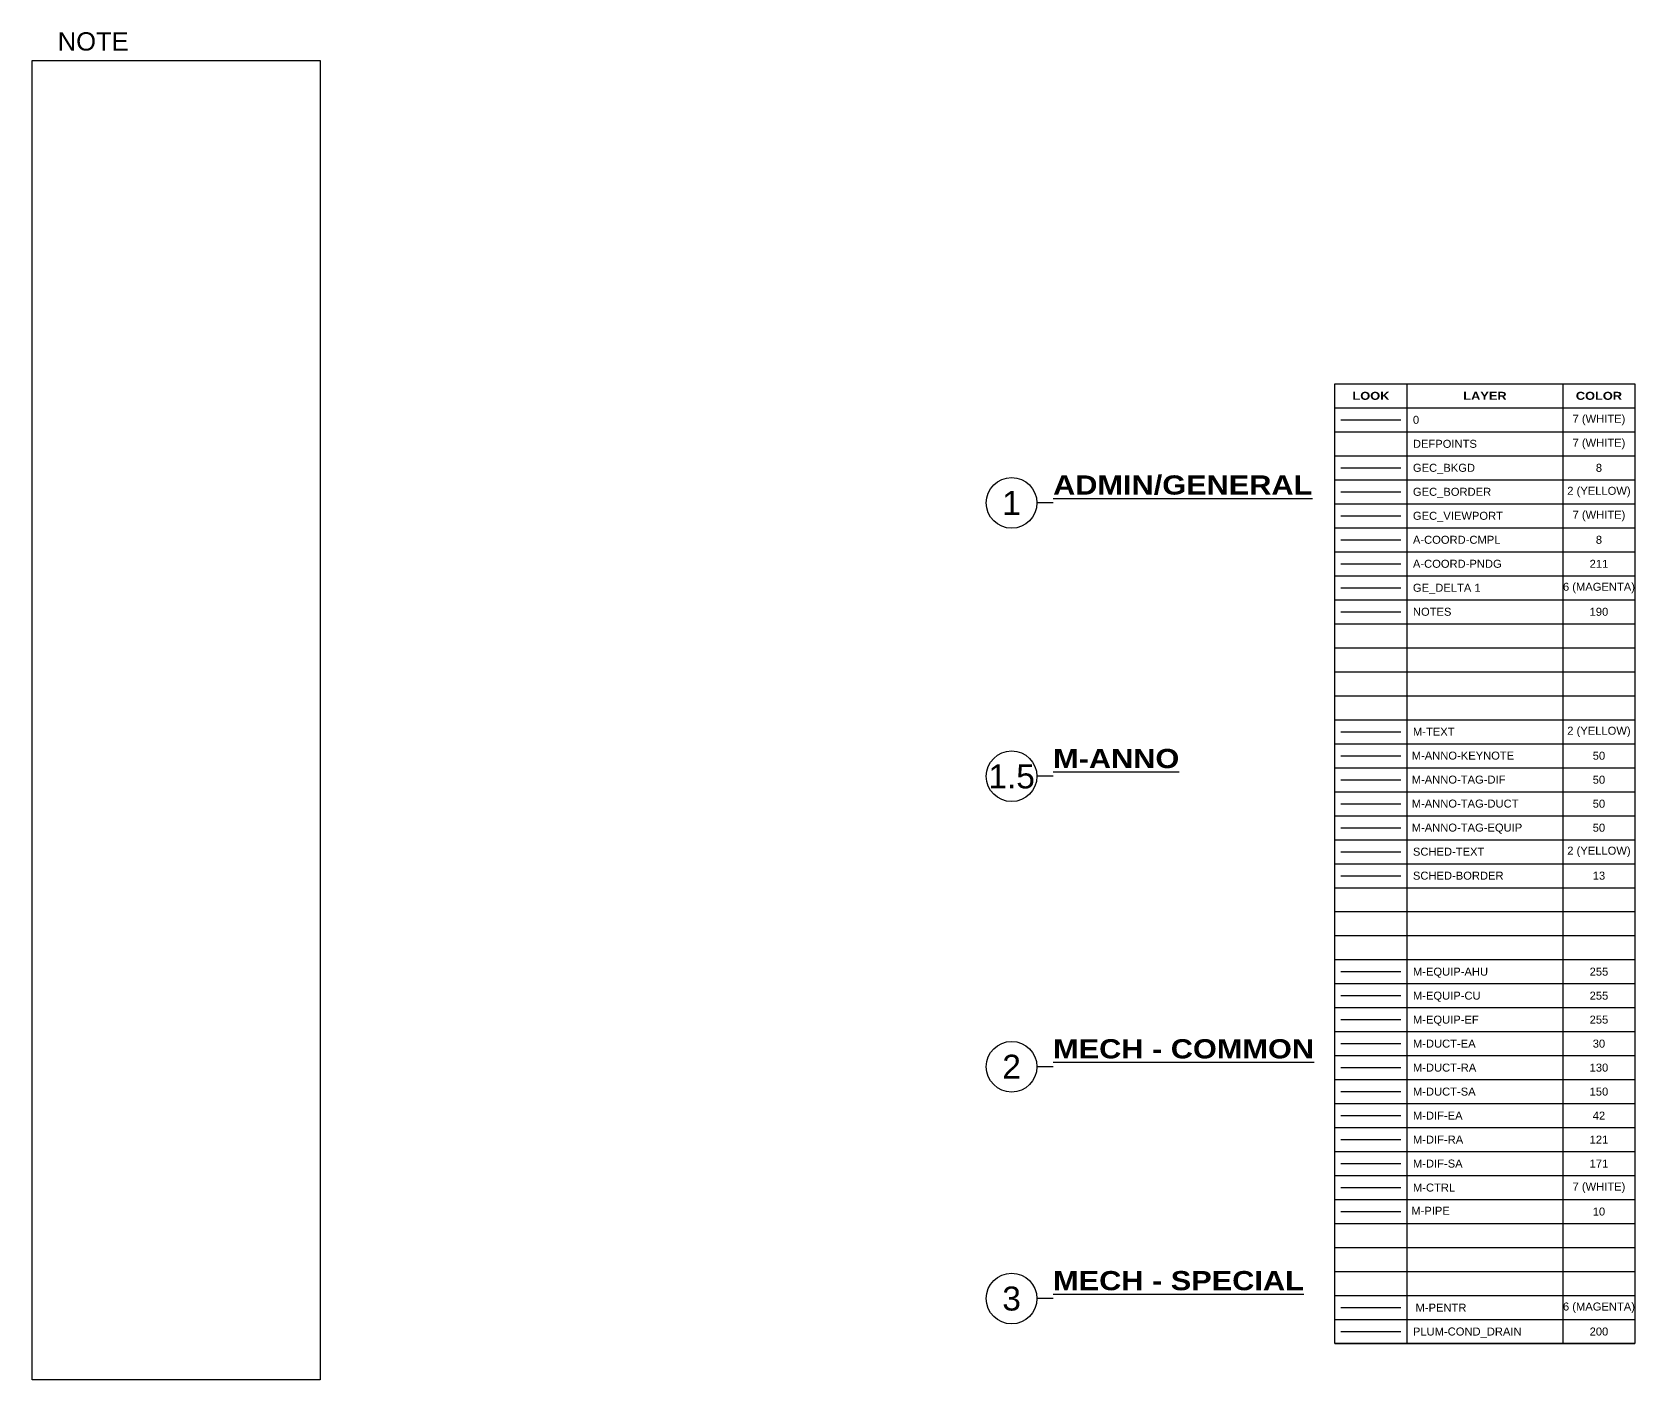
# Model space of a CAD drawing. Extents: x -1303 to 3769, y -1333 to 5867.
# Drawn here: x -1303 to 300, y -996 to 352 of the extents above; entities that cross this region are included whole.
import ezdxf
from ezdxf.enums import TextEntityAlignment as Align

# ---------------------------------------------------------------- set-up
doc = ezdxf.new("R2010")
doc.units = 0
doc.header["$LTSCALE"] = 24
doc.header["$MEASUREMENT"] = 0
for name, color, linetype in [('A-COORD-CMPL', 8, 'Continuous'), ('A-COORD-PNDG', 211, 'Continuous'), ('GE_DELTA 1', 6, 'Continuous'), ('GEC_BKGD', 8, 'Continuous'), ('GEC_BORDER', 2, 'Continuous'), ('M-ANNO-KEYNOTE', 50, 'Continuous'), ('M-ANNO-TAG-DIF', 50, 'Continuous'), ('M-ANNO-TAG-DUCT', 50, 'Continuous'), ('M-ANNO-TAG-EQUIP', 50, 'Continuous'), ('M-CTRL', 7, 'Continuous'), ('M-DIF-EA', 42, 'Continuous'), ('M-DIF-RA', 121, 'Continuous'), ('M-DIF-SA', 171, 'Continuous'), ('M-DUCT-RA', 130, 'Continuous'), ('M-DUCT-SA', 150, 'Continuous'), ('M-EQUIP-AHU', 255, 'Continuous'), ('M-EQUIP-CU', 255, 'Continuous'), ('M-EQUIP-EF', 255, 'Continuous'), ('M-PENTR', 6, 'Continuous'), ('M-PIPE', 10, 'Continuous'), ('M-TEXT', 2, 'Continuous'), ('PLUM-COND_DRAIN', 200, 'Condensate_Drain'), ('SCHED-BORDER', 13, 'Continuous'), ('SCHED-TEXT', 2, 'Continuous')]:
    doc.layers.add(name, color=color, linetype=linetype)
for name, color, linetype, plot in [('CORE', 4, 'Continuous', False), ('GEC_VIEWPORT', 7, 'Continuous', False), ('Notes', 190, 'Continuous', False)]:
    doc.layers.add(name, color=color, linetype=linetype, plot=plot)
doc.layers.add('M-DUCT-EA', color=30, linetype='Continuous', lineweight=30)
doc.styles.add('ARC-TEXT', font='arial.ttf', dxfattribs={"width": 0.86, "height": 4.5})
doc.styles.add('Arial', font='arial.ttf')
doc.styles.add('Arial Black', font='ariblk.ttf')
doc.styles.get("Standard").update_dxf_attribs({"font": 'arial.ttf'})
doc.linetypes.add('Condensate_Drain', pattern='A,3.1,-0.25,["CD",Standard,S=0.1,R=0,X=-0.12585,Y=-0.05],-0.165', length=3.515)

# ---------------------------------------------------------------- blocks, each defined once
blk = doc.blocks.new('Drawing Title')
blk.add_line((0, -0.027), (-0.169, -0.027))
blk.add_circle((-0.432, -0.027), 0.264)
at = {"flags": 4}
for tag, p, height, style in [('%%UTITLE', (0, 0.059), 0.2, 'Arial Black'), ('SCALE', (0, -0.213), 0.1, 'Arial')]:
    blk.add_attdef(tag, p, '', height=height, dxfattribs=dict(at, style=style))
at = {"style": 'Arial', "flags": 4}
blk.add_attdef('#', text='', height=0.25, dxfattribs=at).set_placement((-0.432, -0.027), align=Align.MIDDLE_CENTER)

msp = doc.modelspace()

# ---------------------------------------------------------------- linework, layer by layer
for p, q in [((72, 0), (72, -960)), ((228, 0), (228, -960)), ((0, -24), (300, -24)), ((0, -48), (300, -48)), ((6, -36), (66, -36)), ((0, -72), (300, -72)), ((0, -96), (300, -96)), ((0, -120), (300, -120)), ((0, -144), (300, -144)), ((0, -168), (300, -168)), ((0, -192), (300, -192)), ((0, -216), (300, -216)), ((0, -240), (300, -240)), ((0, -264), (300, -264)), ((0, -288), (300, -288)), ((0, -312), (300, -312)), ((0, -336), (300, -336)), ((0, -360), (300, -360)), ((0, -384), (300, -384)), ((0, -408), (300, -408)), ((0, -432), (300, -432)), ((0, -456), (300, -456)), ((0, -480), (300, -480)), ((0, -504), (300, -504)), ((0, -528), (300, -528)), ((0, -552), (300, -552)), ((0, -576), (300, -576)), ((0, -600), (300, -600)), ((0, -624), (300, -624)), ((0, -648), (300, -648)), ((0, -672), (300, -672)), ((0, -696), (300, -696)), ((0, -720), (300, -720)), ((0, -744), (300, -744)), ((0, -768), (300, -768)), ((0, -792), (300, -792)), ((0, -816), (300, -816)), ((0, -840), (300, -840)), ((0, -864), (300, -864)), ((0, -888), (300, -888)), ((0, -912), (300, -912)), ((0, -936), (300, -936)), ((0, -960), (300, -960))]:
    msp.add_line(p, q)
msp.add_lwpolyline([(0, 0), (300, 0), (300, -960), (0, -960)], close=True)
at = {"layer": 'A-COORD-CMPL'}
msp.add_line((6, -156), (66, -156), dxfattribs=at)
at = {"layer": 'A-COORD-PNDG'}
msp.add_line((6, -180), (66, -180), dxfattribs=at)
at = {"layer": 'CORE', "color": 3}
msp.add_lwpolyline([(-1302.8, 323.6), (-1014.8, 323.6), (-1014.8, -996.4), (-1302.8, -996.4), (-1302.8, 323.6)], dxfattribs=at)
at = {"layer": 'GE_DELTA 1'}
msp.add_line((6, -204), (66, -204), dxfattribs=at)
at = {"layer": 'GEC_BKGD'}
msp.add_line((6, -84), (66, -84), dxfattribs=at)
at = {"layer": 'GEC_BORDER'}
msp.add_line((6, -108), (66, -108), dxfattribs=at)
at = {"layer": 'GEC_VIEWPORT'}
msp.add_line((6, -132), (66, -132), dxfattribs=at)
at = {"layer": 'M-ANNO-KEYNOTE'}
msp.add_line((6, -372), (66, -372), dxfattribs=at)
at = {"layer": 'M-ANNO-TAG-DIF'}
msp.add_line((6, -396), (66, -396), dxfattribs=at)
at = {"layer": 'M-ANNO-TAG-DUCT'}
msp.add_line((6, -420), (66, -420), dxfattribs=at)
at = {"layer": 'M-ANNO-TAG-EQUIP'}
msp.add_line((6, -444), (66, -444), dxfattribs=at)
at = {"layer": 'M-CTRL'}
msp.add_line((6, -804), (66, -804), dxfattribs=at)
at = {"layer": 'M-DIF-EA'}
msp.add_line((6, -732), (66, -732), dxfattribs=at)
at = {"layer": 'M-DIF-RA'}
msp.add_line((6, -756), (66, -756), dxfattribs=at)
at = {"layer": 'M-DIF-SA'}
msp.add_line((6, -780), (66, -780), dxfattribs=at)
at = {"layer": 'M-DUCT-EA'}
msp.add_line((6, -660), (66, -660), dxfattribs=at)
at = {"layer": 'M-DUCT-RA'}
msp.add_line((6, -684), (66, -684), dxfattribs=at)
at = {"layer": 'M-DUCT-SA'}
msp.add_line((6, -708), (66, -708), dxfattribs=at)
at = {"layer": 'M-EQUIP-AHU'}
msp.add_line((6, -588), (66, -588), dxfattribs=at)
at = {"layer": 'M-EQUIP-CU'}
msp.add_line((6, -612), (66, -612), dxfattribs=at)
at = {"layer": 'M-EQUIP-EF'}
msp.add_line((6, -636), (66, -636), dxfattribs=at)
at = {"layer": 'M-PENTR'}
msp.add_line((6, -924), (66, -924), dxfattribs=at)
at = {"layer": 'M-PIPE', "linetype": 'Continuous'}
msp.add_line((6, -828), (66, -828), dxfattribs=at)
at = {"layer": 'M-TEXT'}
msp.add_line((6, -348), (66, -348), dxfattribs=at)
at = {"layer": 'Notes'}
msp.add_line((6, -228), (66, -228), dxfattribs=at)
at = {"layer": 'PLUM-COND_DRAIN'}
msp.add_line((6, -948), (66, -948), dxfattribs=at)
at = {"layer": 'SCHED-BORDER'}
msp.add_line((6, -492), (66, -492), dxfattribs=at)
at = {"layer": 'SCHED-TEXT'}
msp.add_line((6, -468), (66, -468), dxfattribs=at)

# ---------------------------------------------------------------- block references
at = {"layer": 'M-TEXT'}
ref = msp.add_blockref('Drawing Title', (-281.8, -116.5), dxfattribs=dict(at, xscale=96, yscale=96, zscale=96))
ref.add_attrib('#', '1', dxfattribs={"layer": '0', "height": 24, "style": 'Arial'}).set_placement((-323.3, -119.1), align=Align.MIDDLE_CENTER)
ref.add_attrib('%%UTITLE', '%%UADMIN/GENERAL', (-281.8, -110.8), dxfattribs={"layer": '0', "height": 19.2, "style": 'Arial Black'})
ref = msp.add_blockref('Drawing Title', (-281.8, -390), dxfattribs=dict(at, xscale=96, yscale=96, zscale=96))
ref.add_attrib('#', '1.5', dxfattribs={"layer": '0', "height": 24, "style": 'Arial'}).set_placement((-323.3, -392.7), align=Align.MIDDLE_CENTER)
ref.add_attrib('%%UTITLE', '%%UM-ANNO', (-281.8, -384.4), dxfattribs={"layer": '0', "height": 19.2, "style": 'Arial Black'})
ref = msp.add_blockref('Drawing Title', (-281.8, -680.5), dxfattribs=dict(at, xscale=96, yscale=96, zscale=96))
ref.add_attrib('#', '2', dxfattribs={"layer": '0', "height": 24, "style": 'Arial'}).set_placement((-323.3, -683.1), align=Align.MIDDLE_CENTER)
ref.add_attrib('%%UTITLE', '%%UMECH - COMMON', (-281.8, -674.8), dxfattribs={"layer": '0', "height": 19.2, "style": 'Arial Black'})
ref = msp.add_blockref('Drawing Title', (-281.8, -912.4), dxfattribs=dict(at, xscale=96, yscale=96, zscale=96))
ref.add_attrib('#', '3', dxfattribs={"layer": '0', "height": 24, "style": 'Arial'}).set_placement((-323.3, -915), align=Align.MIDDLE_CENTER)
ref.add_attrib('%%UTITLE', '%%UMECH - SPECIAL', (-281.8, -906.7), dxfattribs={"layer": '0', "height": 19.2, "style": 'Arial Black'})

# ---------------------------------------------------------------- texts
at = {"layer": 'CORE', "color": 6, "style": 'ARC-TEXT'}
msp.add_text('NOTE', height=18.28, dxfattribs=at).set_placement((-1277.1, 333.4))
at = {"layer": 'M-TEXT', "color": 1, "style": 'Arial Black'}
for s, p in [('LOOK', (36, -12)), ('LAYER', (150, -12)), ('COLOR', (264, -12))]:
    msp.add_text(s, height=8, dxfattribs=at).set_placement(p, align=Align.MIDDLE)
at = {"layer": 'M-TEXT', "style": 'Arial'}
for s, p in [('0', (78, -36)), ('DEFPOINTS', (78, -60)), ('GEC_BKGD', (78, -84)), ('GEC_BORDER', (78, -108)), ('GEC_VIEWPORT', (78, -132)), ('A-COORD-CMPL', (78, -156)), ('A-COORD-PNDG', (78, -180)), ('GE_DELTA 1', (78, -204)), ('NOTES', (78, -228)), ('M-TEXT', (78, -348)), ('SCHED-TEXT', (78, -468)), ('SCHED-BORDER', (78, -492)), ('M-EQUIP-AHU', (78, -588)), ('M-EQUIP-CU', (78, -612)), ('M-EQUIP-EF', (78, -636)), ('M-DUCT-EA', (78, -660)), ('M-DUCT-RA', (78, -684)), ('M-DUCT-SA', (78, -708)), ('M-DIF-EA', (78, -732)), ('M-DIF-RA', (78, -756)), ('M-DIF-SA', (78, -780)), ('M-CTRL', (78, -804)), ('PLUM-COND_DRAIN', (78, -948))]:
    msp.add_text(s, height=8, dxfattribs=at).set_placement(p, align=Align.MIDDLE_LEFT)
for s, p in [('7 (WHITE)', (264, -36)), ('7 (WHITE)', (264, -60)), ('8', (264, -84)), ('2 (YELLOW)', (264, -108)), ('7 (WHITE)', (264, -132)), ('8', (264, -156)), ('211', (264, -180)), ('6 (MAGENTA)', (264, -204)), ('190', (264, -228)), ('2 (YELLOW)', (264, -348)), ('50', (264, -372)), ('50', (264, -396)), ('50', (264, -420)), ('50', (264, -444)), ('2 (YELLOW)', (264, -468)), ('13', (264, -492)), ('255', (264, -588)), ('255', (264, -612)), ('255', (264, -636)), ('30', (264, -660)), ('130', (264, -684)), ('150', (264, -708)), ('42', (264, -732)), ('121', (264, -756)), ('171', (264, -780)), ('7 (WHITE)', (264, -804)), ('10', (264, -828)), ('6 (MAGENTA)', (264, -924)), ('200', (264, -948))]:
    msp.add_text(s, height=8, dxfattribs=at).set_placement(p, align=Align.MIDDLE)
for s, p in [('M-ANNO-KEYNOTE', (76.8, -375.9)), ('M-ANNO-TAG-DIF', (76.8, -399.9)), ('M-ANNO-TAG-DUCT', (76.8, -423.9)), ('M-ANNO-TAG-EQUIP', (76.8, -447.9)), ('M-PIPE', (76.4, -831.2)), ('M-PENTR', (80.6, -928.1))]:
    msp.add_text(s, height=8, dxfattribs=at).set_placement(p)

doc.saveas('drawing.dxf')
